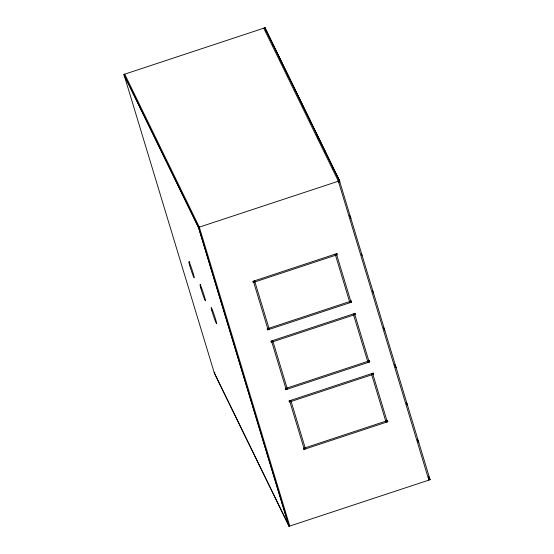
<?xml version="1.0" encoding="UTF-8"?>
<svg xmlns="http://www.w3.org/2000/svg" width="554" height="554" viewBox="0 0 554 554"><rect width="100%" height="100%" fill="white"/><g stroke="black" fill="none" stroke-linecap="round" stroke-linejoin="round"><path stroke-width="0.83" d="M430.084 479.709L289.029 526.3L214.412 373.32L123.909 74.423L264.944 27.79M272.346 43.067L273.101 45.553M279.812 58.364L280.352 60.095L279.888 58.426M287.27 73.661L288.059 76.223M294.735 88.959L295.268 90.69M294.77 89.035L295.31 90.683M324.658 150.217L325.62 153.541M338.127 180.715L339.339 180.313L430.091 479.764L428.9 477.25M199.177 226.828L198.374 227.092L288.876 525.995M123.909 74.423L198.519 227.396L339.581 180.812L264.916 27.7L339.547 180.881M199.551 227.881L198.748 228.144L124.138 75.164M338.688 182.294L339.9 181.892L265.283 28.912M362.115 255.415L361.36 253.864M373.486 292.969L372.392 290.621M214.994 372.309L214.183 372.572L288.8 525.552L289.603 525.289M384.801 330.329L383.603 327.816M396.055 367.503L394.58 364.387L396.152 367.676M428.512 478.954L429.724 478.552L428.588 476.225M263.739 28.192L338.349 181.172L428.851 480.076L428.63 479.612M349.706 215.714L350.904 218.228L349.664 215.728M417.266 439.301L418.776 442.404L417.979 440.866M124.712 74.153L199.329 227.133L289.68 525.725M333.369 169.656L332.081 165.438L332.829 168.007M318.405 139.068L317.158 134.844L317.871 137.337M309.693 119.546L310.697 122.946M302.235 104.242L302.983 106.818M336.389 253.753L351.098 302.325M354.491 313.529L369.193 362.101M372.593 373.313L387.294 421.885M335.177 254.148L349.886 302.719M353.279 313.931L367.988 362.503M371.381 373.708L386.09 422.28M265.968 31.142L264.916 27.7L265.927 31.156M254.584 280.795L269.292 329.367M272.686 340.572L287.394 389.143M290.788 400.355L305.496 448.927M253.379 281.197L268.088 329.769M271.481 340.973L286.183 389.545M289.576 400.757L304.284 449.329M198.519 227.396L289.029 526.3M200.638 284.507A8.504 0.499 71.7 0 1 200.77 284.5M189.579 261.557A8.504 0.499 71.7 0 1 189.883 262.09M336.991 253.552L252.769 281.39L253.116 282.512L337.331 254.674L336.991 253.552M351.361 301.002L267.139 328.847L267.478 329.962L351.7 302.124L351.361 301.002M355.093 313.329L270.871 341.174L271.211 342.296L355.433 314.45L355.093 313.329M369.463 360.779L285.241 388.624L285.58 389.746L369.802 361.901L369.463 360.779M373.195 373.112L288.973 400.951L289.313 402.072L373.534 374.234L373.195 373.112M407.467 405.043L406.234 402.536L407.467 405.043M387.565 420.562L303.343 448.408L303.682 449.523L387.904 421.684L387.565 420.562M211.898 310.766A8.504 0.499 71.7 0 0 216.503 323.668A8.504 0.499 71.7 0 0 213.387 312.539A8.504 0.499 71.7 0 0 211.898 310.766M200.707 287.824A8.504 0.499 71.7 0 0 205.305 300.718A8.504 0.499 71.7 0 0 202.189 289.59A8.504 0.499 71.7 0 0 200.707 287.824M189.516 264.874A8.504 0.499 71.7 0 0 194.115 277.776A8.504 0.499 71.7 0 0 190.998 266.647A8.504 0.499 71.7 0 0 189.516 264.874"/></g></svg>
